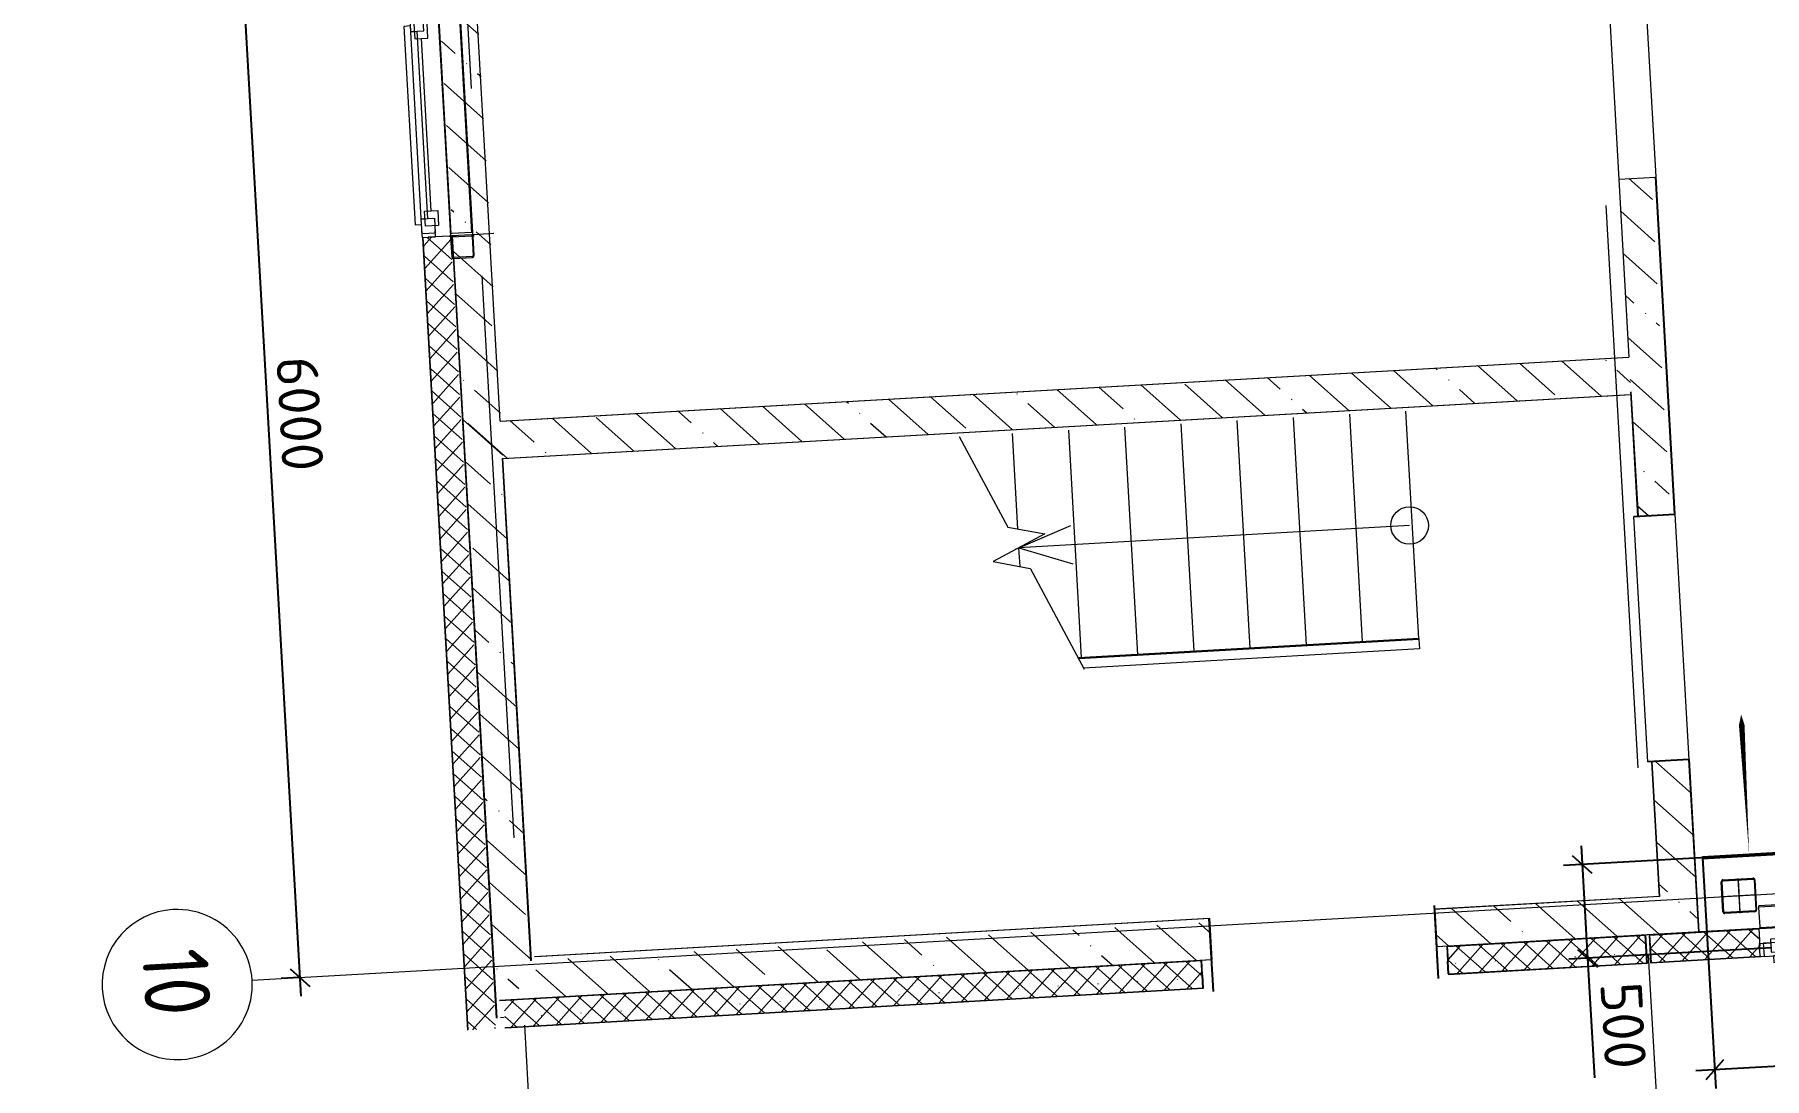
# Model space of a CAD drawing. Header units: metres. Extents: x 107714.6 to 107779.2, y 110780.1 to 110851.4.
# Drawn here: x 107716.78 to 107726, y 110797.97 to 110803.53 of the extents above; entities that cross this region are included whole.
import ezdxf
from ezdxf import colors
from ezdxf.entities.mleader import LeaderData, LeaderLine
from ezdxf.math import Vec2, Vec3

# ---------------------------------------------------------------- set-up
doc = ezdxf.new("R2010")
doc.units = ezdxf.units.M
doc.header["$PDMODE"] = 35
doc.header["$PDSIZE"] = 0.001
for name, pattern in [('_ШПТ__20_т__2_5__Линия сетки', [25, 20, -2.5, 0, -2.5]), ('CENTER', [50.8, 31.75, -6.35, 6.35, -6.35]), ('GOST2.303 5', [24, 20, -1.5, 1, -1.5]), ('XKITLINE03', [6, 3, -1, 1, -1]), ('невидимаяX2', [19.05, 12.7, -6.35])]:
    doc.linetypes.add(name, pattern=pattern)
doc.layers.add('2023.11.08_В_ОТКЛОНЕНИЯ', color=7, linetype='Continuous')
doc.layers.add('размеры факт', color=7, linetype='Continuous')
for name, color, linetype, lineweight in [('Other', 250, 'Continuous', 0), ('ГКЛ', 250, 'Continuous', 50), ('ОСИ', 251, 'CENTER', 18), ('панели', 7, 'Continuous', 9), ('Размерные', 45, 'Continuous', 15), ('Стены', 7, 'Continuous', 18), ('Стены разрез', 7, 'Continuous', 30), ('Типовые аннотации', 7, 'Continuous', 18), ('Элементы узлов', 7, 'Continuous', 18)]:
    doc.layers.add(name, color=color, linetype=linetype, lineweight=lineweight)
doc.layers.add('Вспомогательные', color=6, linetype='Continuous', plot=False)
for name, color, linetype, lineweight, true_color in [('Каркас несущий', 7, 'Continuous', 18, 0x800040), ('Каркас_Импост', 7, 'Continuous', 9, 0x804000), ('Лестницы', 7, 'Continuous', 9, 0x506c76), ('Несущие колонны', 7, 'Continuous', 18, 0x800040), ('Ограждение', 7, 'Continuous', 9, 0x408080), ('Окна', 7, 'Continuous', 9, 0x0080c0), ('Отлив', 7, 'Continuous', 9, 0x008080), ('Поручни', 7, 'Continuous', 9, 0x408080), ('Скрытые грани', 7, 'Continuous', 18, 0x800040)]:
    doc.layers.add(name, color=color, linetype=linetype, lineweight=lineweight, true_color=true_color)
doc.styles.add('GOST 2.304 type A', font='isocpeur.ttf')
doc.styles.add('GOST Common', font='GOST_Common.ttf', dxfattribs={"width": 0.9, "height": 350})
doc.styles.add('ISOCPEUR', font='isocpeur.ttf', dxfattribs={"height": 375})
doc.dimstyles.new('ISO-25', dxfattribs={"dimtxt": 0.22, "dimasz": 0.1, "dimexe": 0.1, "dimexo": 0, "dimgap": 0.06, "dimtad": 1, "dimdec": 0, "dimlfac": 1000, "dimtxsty": 'GOST 2.304 type A', "dimblk": 'OBLIQUE', "dimcen": 2.5, "dimdle": 0.1, "dimadec": 0, "dimazin": 0, "dimtfac": 1, "dimtdec": 0, "dimtmove": 0, "dimatfit": 3, "dimfxl": 1, "dimarcsym": 0})
pattern_1 = [(318.25305, (107716.82577, 110843.44335), (0.0998763, 0.1119139), [])]
pattern_2 = [(318.25305, (107716.825775, 110843.44335), (0.05659657, 0.06341789), []), (48.25305, (107716.825775, 110843.44335), (-0.06341789, 0.05659657), [])]

# ---------------------------------------------------------------- blocks, each defined once
blk = doc.blocks.new('102_Окно_1Створка_Ф_ГОСТ23166-99 - 1160х1750_1170_h-1445330-_О__L1_0_000_')
at = {"layer": 'Каркас_Импост', "color": 7, "lineweight": 18}
for p, q in [((-638.1, 475), (-638.1, 405)), ((-638.1, 475), (-603.1, 475)), ((-618.1, 475), (-538.1, 475)), ((-618.1, 405), (-618.1, 475)), ((-618.1, 475), (-538.1, 475)), ((-618.1, 405), (-618.1, 475)), ((-538.1, 475), (-538.1, 405)), ((-538.1, 475), (-538.1, 455)), ((541.9, 475), (461.9, 475)), ((461.9, 475), (461.9, 405)), ((461.9, 475), (461.9, 455)), ((541.9, 475), (461.9, 475)), ((561.9, 475), (526.9, 475)), ((541.9, 405), (541.9, 475)), ((541.9, 405), (541.9, 475)), ((561.9, 475), (561.9, 405)), ((-638.1, 405), (-603.1, 405)), ((-538.1, 405), (-618.1, 405)), ((-578.1, 405), (-618.1, 405)), ((-578.1, 385), (-578.1, 455)), ((-578.1, 455), (-498.1, 455)), ((-498.1, 385), (-578.1, 385)), ((-538.1, 440), (461.9, 440)), ((-498.1, 455), (-498.1, 385)), ((-498.1, 420), (421.9, 420)), ((421.9, 455), (421.9, 385)), ((501.9, 455), (421.9, 455)), ((421.9, 385), (501.9, 385)), ((461.9, 405), (541.9, 405)), ((501.9, 385), (501.9, 455)), ((541.9, 405), (501.9, 405)), ((561.9, 405), (526.9, 405))]:
    blk.add_line(p, q, dxfattribs=at)
at = {"layer": 'Отлив', "color": 7}
for p, q in [((491.9, 510), (-568.1, 510)), ((-568.1, 510), (-568.1, 475)), ((-568.1, 475), (491.9, 475)), ((491.9, 475), (491.9, 510))]:
    blk.add_line(p, q, dxfattribs=at)
blk = doc.blocks.new('243_КолоннаНесущая_Труба_ГОСТ 30245-2003 - 120x120x5-1170525-_О__L1_0_000_')
at = {"layer": 'Несущие колонны', "color": 7, "lineweight": 5}
for p, q in [((-60, 51), (-60, -51)), ((-55, -51), (-55, 51)), ((51, 60), (-51, 60)), ((-51, 55), (51, 55)), ((55, 51), (55, -51)), ((60, -51), (60, 51)), ((51, -55), (-51, -55)), ((-51, -60), (51, -60))]:
    blk.add_line(p, q, dxfattribs=at)
for centre, radius, start, end in [((-51, 51), 9, 90, 180), ((-51, 51), 4, 90, 180), ((51, 51), 9, 0, 90), ((51, 51), 4, 0, 90), ((-51, -51), 9, 180, 270), ((-51, -51), 4, 180, 270), ((51, -51), 9, 270, 360), ((51, -51), 4, 270, 0)]:
    blk.add_arc(centre, radius, start, end, dxfattribs=at)
blk = doc.blocks.new('253_Балка_Труба_ГОСТ 30245-2003 - 120x120x5-1251540-_О__L1_0_000_')
at = {"layer": 'Каркас несущий', "color": 7}
for p, q in [((622.3, 60), (-552.3, 60)), ((-552.3, 51), (-552.3, 60)), ((-552.3, -51), (-552.3, 51)), ((622.3, 60), (622.3, 51)), ((622.3, 51), (622.3, -51)), ((-552.3, -60), (-552.3, -51)), ((-552.3, -60), (622.3, -60)), ((622.3, -51), (622.3, -60))]:
    blk.add_line(p, q, dxfattribs=at)
at = {"layer": 'Скрытые грани', "color": 7}
for p, q in [((-552.3, 55), (622.3, 55)), ((-552.3, -55), (622.3, -55))]:
    blk.add_line(p, q, dxfattribs=at)
blk = doc.blocks.new('253_Балка_Труба_ГОСТ 30245-2003 - 120x120x5-1324223-_О__L1_0_000_')
at = {"layer": 'Каркас несущий', "color": 7}
for p, q in [((592.3, 60), (-592.3, 60)), ((-592.3, 51), (-592.3, 60)), ((-592.3, -51), (-592.3, 51)), ((592.3, 60), (592.3, 51)), ((592.3, 51), (592.3, -51)), ((-592.3, -60), (-592.3, -51)), ((-592.3, -60), (592.3, -60)), ((592.3, -51), (592.3, -60))]:
    blk.add_line(p, q, dxfattribs=at)
at = {"layer": 'Скрытые грани', "color": 7}
for p, q in [((-592.3, 55), (592.3, 55)), ((-592.3, -55), (592.3, -55))]:
    blk.add_line(p, q, dxfattribs=at)
blk = doc.blocks.new('Ограждение - Ограждение-1240041-_О__L1_0_000_')
at = {"layer": 'Поручни', "color": 7}
for p, q in [((43499, 4875), (43505, 4875)), ((43499, 4875), (43499, 3058)), ((43505, 4875), (43555, 4875)), ((43505, 4875), (43505, 3060.8)), ((43555, 4875), (43555, 3084.1))]:
    blk.add_line(p, q, dxfattribs=at)
blk = doc.blocks.new('012_Стрелка _ЭлУзла_Линия_ - Стрелка с пустым кружком-1338631-_О__L1_0_000_')
at = {"layer": 'Элементы узлов'}
blk.add_line((1, 0), (2085, 0), dxfattribs=at)
blk = doc.blocks.new('Ось сетки - Круг_Ø8 мм-6577-_О__L1_0_000_')
at = {"layer": 'ОСИ', "lineweight": 20}
for start, end in [(360, 180), (180, 360)]:
    blk.add_arc((0, 0), 4, start, end, dxfattribs=at)
blk = doc.blocks.new('к4')
at = {"color": 0, "linetype": 'Continuous', "lineweight": 5, "ltscale": 150}
for p, q in [((4150607.8, 536606.2), (4150607.8, 536766.2)), ((4150612.8, 536606.2), (4150612.8, 536766.2)), ((4150617.8, 536776.2), (4150777.8, 536776.2)), ((4150617.8, 536771.2), (4150777.8, 536771.2)), ((4150782.8, 536766.2), (4150782.8, 536606.2)), ((4150787.8, 536766.2), (4150787.8, 536606.2)), ((4150777.8, 536601.2), (4150617.8, 536601.2)), ((4150777.8, 536596.2), (4150617.8, 536596.2))]:
    blk.add_line(p, q, dxfattribs=at)
at = {"color": 0, "linetype": 'GOST2.303 5', "lineweight": 5, "ltscale": 150}
for p, q in [((4150697.8, 536778.2), (4150697.8, 536594.2)), ((4150605.8, 536686.2), (4150789.8, 536686.2))]:
    blk.add_line(p, q, dxfattribs=at)
at = {"color": 0, "linetype": 'Continuous', "lineweight": 5, "ltscale": 150}
for centre, radius, start, end in [((4150617.8, 536766.2), 10, 90, 180), ((4150617.8, 536766.2), 5, 90, 180), ((4150777.8, 536766.2), 10, 0, 90), ((4150777.8, 536766.2), 5, 0, 90), ((4150617.8, 536606.2), 10, 180, 270), ((4150617.8, 536606.2), 5, 180, 270), ((4150777.8, 536606.2), 5, 270, 0), ((4150777.8, 536606.2), 10, 270, 0)]:
    blk.add_arc(centre, radius, start, end, dxfattribs=at)
at = {"layer": 'Вспомогательные', "color": 0, "lineweight": 5, "ltscale": 10}
blk.add_line((4150612.8, 536686.2), (4150782.8, 536686.2), dxfattribs=at)
blk = doc.blocks.new('_Oblique')
at = {"color": 0, "linetype": 'ByBlock', "lineweight": -2}
blk.add_line((-0.5, -0.5), (0.5, 0.5), dxfattribs=at)
blk = doc.blocks.new('*D66')
at = {"layer": 'Defpoints', "color": 0, "lineweight": 9, "transparency": 16777216}
for p in [(107727.4781, 110799.2451, 1.046), (107725.669, 110799.1422, 1.046), (107725.7333, 110798.0118)]:
    blk.add_point(p, dxfattribs=at)
at = {"layer": 'ГКЛ', "color": 0, "lineweight": -2, "transparency": 16777216}
for p, q in [((107727.4781, 110799.2451), (107727.548, 110798.0148)), ((107725.669, 110799.1422), (107725.7389, 110797.912)), ((107727.6422, 110798.1203), (107725.6334, 110798.0062))]:
    blk.add_line(p, q, dxfattribs=at)
at = {"layer": 'ГКЛ', "color": 0, "lineweight": -2, "transparency": 16777216, "xscale": 0.1, "yscale": 0.1, "zscale": 0.1}
for p, rotation in [((107727.5424, 110798.1147), 3.253049744874268), ((107725.7333, 110798.0118), 183.2530497448743)]:
    blk.add_blockref('_Oblique', p, dxfattribs=dict(at, rotation=rotation))
at = {"layer": 'ГКЛ', "color": 0, "lineweight": 9, "transparency": 16777216, "insert": (107726.6282, 110798.233), "char_height": 0.22, "attachment_point": 5, "rotation": 3.25305, "style": 'GOST 2.304 type A'}
blk.add_mtext('1812', dxfattribs=at)
blk = doc.blocks.new('*D90')
at = {"layer": 'Defpoints', "color": 0, "lineweight": 9, "transparency": 16777216}
for p in [(107717.8548, 110804.494), (107717.8548, 110804.494), (107718.1953, 110798.5037)]:
    blk.add_point(p, dxfattribs=at)
at = {"layer": 'ГКЛ', "color": 0, "lineweight": -2, "transparency": 16777216}
for p, q in [((107718.201, 110798.4038), (107717.8491, 110804.5938)), ((107717.8548, 110804.494), (107717.755, 110804.4883)), ((107718.1953, 110798.5037), (107718.0955, 110798.498))]:
    blk.add_line(p, q, dxfattribs=at)
at = {"layer": 'ГКЛ', "color": 0, "lineweight": -2, "transparency": 16777216, "xscale": 0.1, "yscale": 0.1, "zscale": 0.1}
for p, rotation in [((107717.8548, 110804.494), 93.25304974487426), ((107718.1953, 110798.5037), 273.2530497448743)]:
    blk.add_blockref('_Oblique', p, dxfattribs=dict(at, rotation=rotation))
at = {"layer": 'ГКЛ', "color": 0, "lineweight": 9, "transparency": 16777216, "insert": (107718.1948, 110801.5085), "char_height": 0.22, "attachment_point": 5, "rotation": 273.25305, "style": 'GOST 2.304 type A'}
blk.add_mtext('6000', dxfattribs=at)
blk = doc.blocks.new('*D97')
at = {"layer": 'Defpoints', "color": 0, "lineweight": 9, "transparency": 16777216}
for p in [(107731.4199, 110798.0917), (107731.4211, 110798.0706), (107725.4308, 110797.7301)]:
    blk.add_point(p, dxfattribs=at)
at = {"layer": 'ГКЛ', "color": 0, "lineweight": -2, "transparency": 16777216}
for p, q in [((107725.3309, 110797.7244), (107731.5209, 110798.0762)), ((107731.4199, 110798.0917), (107731.4268, 110797.9707)), ((107725.4308, 110797.7301), (107725.4251, 110797.8299))]:
    blk.add_line(p, q, dxfattribs=at)
at = {"layer": 'ГКЛ', "color": 0, "lineweight": -2, "transparency": 16777216, "xscale": 0.1, "yscale": 0.1, "zscale": 0.1}
for p, rotation in [((107731.4211, 110798.0706), 3.253049744874275), ((107725.4308, 110797.7301), 183.2530497448743)]:
    blk.add_blockref('_Oblique', p, dxfattribs=dict(at, rotation=rotation))
at = {"layer": 'ГКЛ', "color": 0, "lineweight": 9, "transparency": 16777216, "insert": (107728.4163, 110798.0701), "char_height": 0.22, "attachment_point": 5, "rotation": 3.25305, "style": 'GOST 2.304 type A'}
blk.add_mtext('6000', dxfattribs=at)
blk = doc.blocks.new('*D146')
at = {"layer": 'Defpoints', "color": 0, "lineweight": 9, "transparency": 16777216}
for p in [(107726.0105, 110799.1616), (107726.0388, 110798.6625), (107725.0562, 110798.6066)]:
    blk.add_point(p, dxfattribs=at)
at = {"layer": 'ГКЛ', "color": 0, "lineweight": -2, "transparency": 16777216}
for p, q in [((107725.0221, 110799.2056), (107725.0562, 110798.6066)), ((107726.0105, 110799.1616), (107724.928, 110799.1001)), ((107726.0388, 110798.6625), (107724.9563, 110798.6009)), ((107725.0562, 110798.6066), (107725.0924, 110797.9696))]:
    blk.add_line(p, q, dxfattribs=at)
at = {"layer": 'ГКЛ', "color": 0, "lineweight": -2, "transparency": 16777216, "xscale": 0.1, "yscale": 0.1, "zscale": 0.1}
for p, rotation in [((107725.0278, 110799.1058), 93.25304974542452), ((107725.0562, 110798.6066), 273.2530497454246)]:
    blk.add_blockref('_Oblique', p, dxfattribs=dict(at, rotation=rotation))
at = {"layer": 'ГКЛ', "color": 0, "lineweight": 9, "transparency": 16777216, "insert": (107725.2468, 110798.2478), "char_height": 0.22, "attachment_point": 5, "rotation": 273.25305, "style": 'GOST 2.304 type A'}
blk.add_mtext('500', dxfattribs=at)

msp = doc.modelspace()

# ---------------------------------------------------------------- hatches: boundary and pattern name
at = {"layer": 'панели', "lineweight": 9}
h = msp.add_hatch(dxfattribs=at)
h.set_pattern_fill('FP_5', color=256, scale=0.001, angle=-86.74695, style=0, pattern_type=2)
h.set_pattern_definition([(318.25305, (107716.7927, 110843.49656), (0.05659657, 0.06341789), []), (48.25305, (107716.7927, 110843.49656), (-0.06341789, 0.05659657), [])])
h.paths.add_polyline_path([(107719.0924, 110798.2244), (107719.2382, 110798.2327), (107718.9982, 110802.4556), (107718.8524, 110802.4473), (107719.0883, 110798.2962)])
h.paths.add_polyline_path([(107718.7833, 110803.6635), (107718.7843, 110803.6454), (107718.9301, 110803.6536), (107718.8796, 110804.5422), (107718.7338, 110804.5339), (107718.7598, 110804.0763)])
h = msp.add_hatch(dxfattribs=at)
h.set_pattern_fill('FP_3', color=256, scale=0.001, angle=-86.74695, style=0, pattern_type=2)
h.set_pattern_definition([(318.25305, (107716.8017, 110843.49707), (0.2114048, 0.2368845), []), (318.25305, (107716.81443, 110843.27293), (0.2114048, 0.2368845), [0.396875, -0.079375, 0.003353, -0.076022])])
h.paths.add_polyline_path([(107719.2216, 110798.7179), (107719.2375, 110798.4377), (107719.4372, 110798.449), (107719.0999, 110804.3845), (107718.9002, 110804.3731)])
h = msp.add_hatch(dxfattribs=at)
h.set_pattern_fill('FP_3', color=256, scale=0.001, angle=-86.74695, style=0, pattern_type=2)
h.set_pattern_definition([(318.25305, (107716.82265, 110843.49826), (0.2114048, 0.2368845), []), (318.25305, (107716.8354, 110843.27412), (0.2114048, 0.2368845), [0.396875, -0.079375, 0.003353, -0.076022])])
h.paths.add_polyline_path([(107725.4372, 110798.9904), (107725.4485, 110798.7907), (107725.6482, 110798.8021), (107725.5991, 110799.6657), (107725.3994, 110799.6543), (107725.4326, 110799.071)])
h.paths.add_polyline_path([(107725.3251, 110800.9622), (107725.4968, 110800.972), (107725.3947, 110802.7691), (107725.223, 110802.7593), (107725.2918, 110801.5482)])
h = msp.add_hatch(dxfattribs=at)
h.set_pattern_fill('FP_3', color=256, scale=0.001, angle=-86.74695, style=0, pattern_type=2)
h.set_pattern_definition([(318.25305, (107716.8235, 110843.4833), (0.2114048, 0.2368845), []), (318.25305, (107716.83624, 110843.25914), (0.2114048, 0.2368845), [0.396875, -0.079375, 0.003353, -0.076022])])
h.paths.add_polyline_path([(107719.0982, 110801.2593), (107725.2882, 110801.6112), (107725.2769, 110801.8108), (107719.0869, 110801.459)], flags=0)
h = msp.add_hatch(dxfattribs=at)
h.set_pattern_fill('FP_5', color=256, scale=0.001, angle=-86.74695, style=0, pattern_type=2)
h.set_pattern_definition(pattern_2)
h.paths.add_polyline_path([(107725.3951, 110798.5843), (107725.9792, 110798.6175), (107725.9709, 110798.7633), (107725.3869, 110798.7301), (107725.3943, 110798.5995)])
h.paths.add_polyline_path([(107727.169, 110798.8314), (107727.1773, 110798.6856), (107731.5273, 110798.9329), (107731.519, 110799.0786), (107727.4857, 110798.8494)])
h = msp.add_hatch(dxfattribs=at)
h.set_pattern_fill('FP_4', color=256, scale=0.001, angle=-86.74695, style=0, pattern_type=2)
h.set_pattern_definition(pattern_1)
h.paths.add_polyline_path([(107725.3869, 110798.7301), (107725.9709, 110798.7633), (107725.9708, 110798.7653), (107725.3868, 110798.7321)], flags=0)
h.paths.add_polyline_path([(107727.169, 110798.8314), (107731.472, 110799.076), (107731.4719, 110799.078), (107727.1689, 110798.8334)], flags=0)
h = msp.add_hatch(dxfattribs=at)
h.set_pattern_fill('FP_3', color=256, scale=0.001, angle=-86.74695, style=0, pattern_type=2)
h.set_pattern_definition([(318.25305, (107716.82577, 110843.44335), (0.2114048, 0.2368845), []), (318.25305, (107716.8385, 110843.2192), (0.2114048, 0.2368845), [0.396875, -0.079375, 0.003353, -0.076022])])
h.paths.add_polyline_path([(107719.4613, 110798.3953), (107723.0555, 110798.5996), (107723.0442, 110798.7993), (107719.45, 110798.595)], flags=0)
h.paths.add_polyline_path([(107724.2536, 110798.6677), (107725.4516, 110798.7358), (107725.4403, 110798.9355), (107724.2422, 110798.8674)], flags=0)
h = msp.add_hatch(dxfattribs=at)
h.set_pattern_fill('FP_4', color=256, scale=0.001, angle=-86.74695, style=0, pattern_type=2)
h.set_pattern_definition(pattern_1)
h.paths.add_polyline_path([(107719.2817, 110798.3831), (107723.0007, 110798.5945), (107723.0006, 110798.5965), (107719.2816, 110798.3851)], flags=0)
h.paths.add_polyline_path([(107724.3086, 110798.6688), (107725.3669, 110798.729), (107725.3668, 110798.731), (107724.3085, 110798.6708)], flags=0)
h = msp.add_hatch(dxfattribs=at)
h.set_pattern_fill('FP_5', color=256, scale=0.001, angle=-86.74695, style=0, pattern_type=2)
h.set_pattern_definition(pattern_2)
h.paths.add_polyline_path([(107719.29, 110798.2373), (107723.009, 110798.4487), (107723.0007, 110798.5945), (107719.2817, 110798.3831), (107719.2891, 110798.2525)], flags=0)
h.paths.add_polyline_path([(107724.3169, 110798.5231), (107725.3752, 110798.5832), (107725.3669, 110798.729), (107724.3086, 110798.6688), (107724.313, 110798.5909)], flags=0)
h = msp.add_hatch(dxfattribs=at)
h.set_pattern_fill('FP_4', color=256, scale=0.001, angle=-86.74695, style=0, pattern_type=2)
h.set_pattern_definition([(318.25305, (107716.82265, 110843.49826), (0.0998763, 0.1119139), [])])
h.paths.add_polyline_path([(107719.287, 110798.2903), (107723.006, 110798.5016), (107723.0059, 110798.5036), (107719.2869, 110798.2923)], flags=0)
h.paths.add_polyline_path([(107724.3139, 110798.576), (107725.3722, 110798.6361), (107725.3721, 110798.6381), (107724.3138, 110798.578)], flags=0)

# ---------------------------------------------------------------- linework, layer by layer
for points in [[(107725.5219, 110800.9734), (107725.4197, 110802.7705)], [(107725.3022, 110800.9609), (107725.5219, 110800.9734)], [(107725.5962, 110799.6655), (107725.3766, 110799.653)], [(107723.0623, 110798.4298), (107723.0401, 110798.8191)], [(107724.2382, 110798.8872), (107724.2603, 110798.4979)], [(107724.3101, 110798.5908), (107724.314, 110798.5228)], [(107723.0022, 110798.5164), (107723.0062, 110798.4466)]]:
    msp.add_lwpolyline(points)
at = {"layer": '2023.11.08_В_ОТКЛОНЕНИЯ', "elevation": 1.046}
msp.add_lwpolyline([(107725.9171, 110799.1563, 0, 0, 0), (107725.8745, 110799.9051, 0, 0.16, 0), (107725.8916, 110799.6056, 0.03, 0.03, 0), (107725.9171, 110799.1563, 0, 0, 0)], format="xyseb", dxfattribs=at)
at = {"layer": 'Other', "linetype": 'XKITLINE03', "lineweight": 15}
for p, q in [((107722.7697, 110844.5498), (107725.4628, 110797.1672)), ((107716.7812, 110844.1758), (107719.477, 110796.7466))]:
    msp.add_line(p, q, dxfattribs=at)
at = {"layer": 'ГКЛ', "lineweight": 9}
for points in [[(107719.2627, 110801.469), (107719.1083, 110804.1846)], [(107725.223, 110802.758), (107725.4198, 110802.7692)]]:
    msp.add_lwpolyline(points, dxfattribs=at)
at = {"layer": 'ГКЛ', "lineweight": 50, "elevation": 1.046}
msp.add_lwpolyline([(107727.4781, 110799.2451), (107727.1616, 110799.2271), (107726.0105, 110799.1616), (107725.669, 110799.1422)], dxfattribs=at)
at = {"layer": 'Лестницы', "color": 7}
for p, q in [((107723.5582, 110800.2768), (107723.4894, 110801.4889)), ((107723.5582, 110800.2768), (107723.4894, 110801.4889)), ((107723.8578, 110800.2939), (107723.7889, 110801.5059)), ((107723.8578, 110800.2939), (107723.7889, 110801.5059)), ((107724.1573, 110800.3109), (107724.0884, 110801.5229)), ((107724.1573, 110800.3109), (107724.0884, 110801.5229)), ((107721.7078, 110801.3876), (107721.9672, 110800.9048)), ((107722.0207, 110800.895), (107721.9918, 110801.4038)), ((107722.0207, 110800.895), (107721.9918, 110801.4038)), ((107722.3602, 110800.2087), (107722.2913, 110801.4208)), ((107722.3602, 110800.2087), (107722.2913, 110801.4208)), ((107722.6597, 110800.2258), (107722.5908, 110801.4378)), ((107722.6597, 110800.2258), (107722.5908, 110801.4378)), ((107722.9592, 110800.2428), (107722.8903, 110801.4548)), ((107722.9592, 110800.2428), (107722.8903, 110801.4548)), ((107723.2587, 110800.2598), (107723.1898, 110801.4719)), ((107723.2587, 110800.2598), (107723.1898, 110801.4719)), ((107722.164, 110800.8687), (107721.8887, 110800.7208)), ((107721.9672, 110800.9048), (107722.164, 110800.8687)), ((107722.0118, 110800.7869), (107722.0116, 110800.7908)), ((107722.0118, 110800.7869), (107722.0116, 110800.7908)), ((107722.0321, 110800.6945), (107722.0264, 110800.7947)), ((107722.0321, 110800.6945), (107722.0264, 110800.7947)), ((107721.8887, 110800.7208), (107722.0856, 110800.6846)), ((107722.017, 110800.6948), (107722.0169, 110800.6972)), ((107722.017, 110800.6948), (107722.0169, 110800.6972)), ((107722.0856, 110800.6846), (107722.0873, 110800.6814)), ((107722.3765, 110800.1459), (107722.0888, 110800.6811))]:
    msp.add_line(p, q, dxfattribs=at)
at = {"layer": 'ОСИ', "linetype": '_ШПТ__20_т__2_5__Линия сетки'}
msp.add_line((107717.9404, 110798.4892), (107732.2801, 110799.3042), dxfattribs=at)
at = {"layer": 'панели'}
for p, q in [((107718.8503, 110802.4471), (107719.0904, 110798.2243)), ((107719.0301, 110802.4574), (107718.8804, 110802.4489)), ((107719.2288, 110802.4687), (107719.12, 110802.4625)), ((107719.12, 110802.4625), (107719.1205, 110802.4535)), ((107719.2461, 110798.2879), (107719.0154, 110802.3454)), ((107719.2656, 110801.4692), (107725.2769, 110801.8108)), ((107721.6393, 110801.4038), (107725.2882, 110801.6112)), ((107725.2874, 110801.6261), (107725.3251, 110800.9622)), ((107719.2769, 110801.2695), (107721.6393, 110801.4038)), ((107719.429, 110798.5938), (107719.2769, 110801.2695)), ((107725.395, 110800.9662), (107725.5248, 110800.9735)), ((107725.3994, 110799.6543), (107725.4403, 110798.9355)), ((107725.5991, 110799.6657), (107725.4693, 110799.6583)), ((107725.6513, 110798.7471), (107725.5991, 110799.6657)), ((107725.4403, 110798.9355), (107724.2422, 110798.8674)), ((107723.043, 110798.8192), (107719.4478, 110798.6149)), ((107723.0555, 110798.5996), (107723.043, 110798.8192)), ((107724.2422, 110798.8674), (107724.2536, 110798.6677)), ((107725.9708, 110798.7653), (107724.2536, 110798.6677)), ((107725.3753, 110798.5811), (107725.3668, 110798.7309)), ((107725.3868, 110798.732), (107725.3953, 110798.5823)), ((107725.9762, 110798.6705), (107725.9708, 110798.7653)), ((107724.3085, 110798.6708), (107724.313, 110798.5909)), ((107719.2606, 110798.3839), (107723.0555, 110798.5996)), ((107723.0051, 110798.5166), (107723.0006, 110798.5965)), ((107724.317, 110798.521), (107725.3753, 110798.5811)), ((107725.3953, 110798.5823), (107725.9793, 110798.6155)), ((107719.2901, 110798.2353), (107723.0091, 110798.4467))]:
    msp.add_line(p, q, dxfattribs=at)
at = {"layer": 'панели', "lineweight": 9}
for p, q in [((107719.2441, 110798.2878), (107719.0072, 110802.4561)), ((107724.3086, 110798.6688), (107725.3669, 110798.729)), ((107725.3869, 110798.73), (107725.9709, 110798.7632)), ((107725.3952, 110798.5843), (107725.9792, 110798.6175)), ((107719.2608, 110798.3819), (107723.0007, 110798.5945)), ((107724.3169, 110798.523), (107725.3752, 110798.5831)), ((107719.29, 110798.2373), (107723.009, 110798.4487))]:
    msp.add_line(p, q, dxfattribs=at)
at = {"layer": 'панели'}
msp.add_lwpolyline([(107725.1225, 110804.5264), (107725.2769, 110801.8108)], dxfattribs=at)
at = {"layer": 'Стены', "linetype": 'невидимаяX2'}
for points in [[(107725.346, 110804.0684), (107725.4197, 110802.7705)], [(107725.3766, 110799.653), (107725.3022, 110800.9609)], [(107725.5219, 110800.9734), (107725.5962, 110799.6655)]]:
    msp.add_lwpolyline(points, dxfattribs=at)
at = {"layer": 'Стены'}
for points in [[(107718.9292, 110803.6536), (107718.9973, 110802.4555)], [(107719.1171, 110802.4623), (107719.049, 110803.6604)], [(107725.9679, 110798.7651), (107727.166, 110798.8332)], [(107724.2552, 110798.5877), (107724.2507, 110798.6675)], [(107723.0572, 110798.5196), (107723.0526, 110798.5994)], [(107719.2841, 110798.2901), (107719.2641, 110798.289)]]:
    msp.add_lwpolyline(points, dxfattribs=at)
at = {"layer": 'Стены разрез', "lineweight": 5}
for p, q in [((107718.8474, 110802.4469), (107719.0874, 110798.2241)), ((107719.0272, 110802.4572), (107718.8775, 110802.4487)), ((107719.2259, 110802.4685), (107719.1171, 110802.4623)), ((107719.1171, 110802.4623), (107719.1176, 110802.4534)), ((107719.2432, 110798.2878), (107719.0125, 110802.3452)), ((107719.2627, 110801.469), (107725.274, 110801.8107)), ((107721.6364, 110801.4036), (107725.2853, 110801.611)), ((107725.2845, 110801.626), (107725.3222, 110800.962)), ((107719.274, 110801.2693), (107721.6364, 110801.4036)), ((107719.4261, 110798.5936), (107719.274, 110801.2693)), ((107725.3921, 110800.966), (107725.5219, 110800.9734)), ((107725.3965, 110799.6541), (107725.4374, 110798.9353)), ((107725.5962, 110799.6655), (107725.4664, 110799.6581)), ((107725.6484, 110798.747), (107725.5962, 110799.6655)), ((107725.4374, 110798.9353), (107724.2393, 110798.8672)), ((107723.0401, 110798.8191), (107719.4449, 110798.6147)), ((107723.0526, 110798.5994), (107723.0401, 110798.8191)), ((107724.2393, 110798.8672), (107724.2507, 110798.6675)), ((107725.9679, 110798.7651), (107724.2507, 110798.6675)), ((107725.3724, 110798.581), (107725.3639, 110798.7307)), ((107725.3839, 110798.7319), (107725.3924, 110798.5821)), ((107724.3056, 110798.6707), (107724.3101, 110798.5908)), ((107719.2577, 110798.3837), (107723.0526, 110798.5994)), ((107723.0022, 110798.5164), (107722.9977, 110798.5963)), ((107724.3141, 110798.5208), (107725.3724, 110798.581)), ((107725.3924, 110798.5821), (107725.9764, 110798.6153)), ((107719.2872, 110798.2352), (107723.0062, 110798.4466))]:
    msp.add_line(p, q, dxfattribs=at)
at = {"layer": 'Типовые аннотации', "lineweight": 20}
for q in [(107722.302, 110800.9132), (107722.3137, 110800.7083)]:
    msp.add_line((107722.0264, 110800.7947), q, dxfattribs=at)
msp.add_circle((107724.108, 110800.9131), 0.1, dxfattribs=at)

# ---------------------------------------------------------------- block references
at = {"layer": 'Каркас несущий', "color": 7}
for name, p, xscale, yscale, zscale, rotation in [('253_Балка_Труба_ГОСТ 30245-2003 - 120x120x5-1251540-_О__L1_0_000_', (107719.0251, 110803.023), 0.001, 0.001, 0.001, 93.25791807366866), ('253_Балка_Труба_ГОСТ 30245-2003 - 120x120x5-1324223-_О__L1_0_000_', (107726.5635, 110798.8591), 0.0009999999999999998, 0.0009999999999999998, 0.0009999999999999998, 3.253049744861902)]:
    msp.add_blockref(name, p, dxfattribs=dict(at, xscale=xscale, yscale=yscale, zscale=zscale, rotation=rotation))
at = {"layer": 'Несущие колонны', "color": 7, "xscale": 0.0009999999999999998, "yscale": 0.0009999999999999998, "zscale": 0.0009999999999999998, "rotation": 273.2530497448619}
msp.add_blockref('243_КолоннаНесущая_Труба_ГОСТ 30245-2003 - 120x120x5-1170525-_О__L1_0_000_', (107719.0606, 110802.399), dxfattribs=at)
at = {"layer": 'Ограждение', "color": 7, "xscale": 0.0009999999999999998, "yscale": 0.0009999999999999998, "zscale": 0.0009999999999999998, "rotation": 273.2530497448619}
msp.add_blockref('Ограждение - Ограждение-1240041-_О__L1_0_000_', (107716.8217, 110843.4632), dxfattribs=at)
at = {"layer": 'Окна', "color": 7}
for p, xscale, yscale, zscale, rotation in [((107719.2855, 110803.111), 0.0009999999999999998, 0.0009999999999999998, 0.0009999999999999998, 93.25304974486188), ((107726.5105, 110799.1215), 0.0009999999999999987, 0.0009999999999999987, 0.0009999999999999987, 183.2530497448618)]:
    msp.add_blockref('102_Окно_1Створка_Ф_ГОСТ23166-99 - 1160х1750_1170_h-1445330-_О__L1_0_000_', p, dxfattribs=dict(at, xscale=xscale, yscale=yscale, zscale=zscale, rotation=rotation))
at = {"layer": 'ОСИ', "lineweight": 20, "xscale": 0.09999999999999992, "yscale": 0.09999999999999992, "zscale": 0.09999999999999992, "rotation": 273.2530497448619}
msp.add_blockref('Ось сетки - Круг_Ø8 мм-6577-_О__L1_0_000_', (107717.541, 110798.4665), dxfattribs=at)
at = {"layer": 'Размерные', "color": 0, "xscale": 0.0009999999999999998, "yscale": 0.0009999999999999998, "zscale": 0.0009999999999999998, "rotation": 273.2530497448619}
msp.add_blockref('к4', (106954.5062, 114912.4943), dxfattribs=at)
at = {"layer": 'Элементы узлов', "xscale": 0.0009999999999999998, "yscale": 0.0009999999999999998, "zscale": 0.0009999999999999998, "rotation": 183.2530497448619}
msp.add_blockref('012_Стрелка _ЭлУзла_Линия_ - Стрелка с пустым кружком-1338631-_О__L1_0_000_', (107724.108, 110800.9131), dxfattribs=at)

# ---------------------------------------------------------------- texts
at = {"layer": 'ОСИ', "insert": (107717.7024, 110798.6671), "char_height": 0.35, "width": 0.461772, "attachment_point": 1, "rotation": 273.25305, "style": 'GOST Common'}
msp.add_mtext('10', dxfattribs=at)

# ---------------------------------------------------------------- dimensions: what is measured, and where the dimension line sits
at = {"layer": 'ГКЛ', "lineweight": 9}
for base, p1, p2, angle, picture, middle in [((107717.8548, 110804.494), (107718.1953, 110798.5037), (107717.8548, 110804.494), 273.25305, '*D90', (107718.1948, 110801.5085)), ((107725.0562, 110798.6066), (107726.0105, 110799.1616), (107726.0388, 110798.6625), 273.25305, '*D146', (107725.2468, 110798.2478)), ((107725.7333, 110798.0118), (107727.4781, 110799.2451, 1.046), (107725.669, 110799.1422, 1.046), 3.25305, '*D66', (107726.6282, 110798.233))]:
    dim = msp.add_linear_dim(base=base, p1=p1, p2=p2, angle=angle, dimstyle='ISO-25', dxfattribs=at)
    dim.commit()
    dim.dimension.update_dxf_attribs({"geometry": picture, "text_midpoint": middle})
dim = msp.add_linear_dim(base=(107731.4211, 110798.0706), p1=(107725.4308, 110797.7301), p2=(107731.4199, 110798.0917), angle=3.25305, dimstyle='ISO-25', override={"dimtmove": 1}, dxfattribs=at)
dim.commit()
dim.dimension.update_dxf_attribs({"geometry": '*D97', "text_midpoint": (107728.4163, 110798.0701)})

# ---------------------------------------------------------------- leaders
at = {"layer": 'размеры факт'}
ml = msp.add_multileader_mtext('Standard', dxfattribs=at)
ml.set_content('Проем\\P1.13х1.72', color=256, style='ISOCPEUR')
ml.set_leader_properties(lineweight=5)
ml.build(insert=Vec2(0, 0))
ml.multileader.update_dxf_attribs({"has_dogleg": 0, "text_left_attachment_type": 6, "text_right_attachment_type": 6, "arrow_head_size": 0.1})
ctx = ml.context
ctx.base_point, ctx.char_height, ctx.arrow_head_size, ctx.landing_gap_size, ctx.plane_origin, ctx.plane_x_axis, ctx.plane_y_axis = Vec3(107720.2316, 110809.7165), 0.22, 0.1, 0.1, Vec3(107720.6416, 110808.2385), Vec3(0.056746, -0.998389), Vec3(0.998389, 0.056746)
ctx.left_attachment, ctx.right_attachment, ctx.text_align_type = 6, 6, 2
notes = []
notes.append((ctx, [(1, (1, 1, 0), (107720.7556, 110800.4974), (-0.056746, 0.998389), 8, [(0, [(107718.6853, 110808.7716)], 0, [])])]))
ctx.mtext.insert, ctx.mtext.text_direction, ctx.mtext.alignment, ctx.mtext.flow_direction = Vec3(107720.5595, 110808.5993), Vec3(0.056746, -0.998389), 3, 5
ml = msp.add_multileader_mtext('Standard', dxfattribs=at)
ml.set_content('Проем\\P1.13х1.72', color=256, style='ISOCPEUR')
ml.set_leader_properties(lineweight=5)
ml.build(insert=Vec2(0, 0))
ml.multileader.update_dxf_attribs({"has_dogleg": 0, "text_left_attachment_type": 6, "text_right_attachment_type": 6, "arrow_head_size": 0.1})
ctx = ml.context
ctx.base_point, ctx.char_height, ctx.arrow_head_size, ctx.landing_gap_size, ctx.plane_origin, ctx.plane_x_axis, ctx.plane_y_axis = Vec3(107720.4067, 110806.9744), 0.22, 0.1, 0.1, Vec3(107720.8167, 110805.4964), Vec3(0.056746, -0.998389), Vec3(0.998389, 0.056746)
ctx.left_attachment, ctx.right_attachment, ctx.text_align_type = 6, 6, 2
notes.append((ctx, [(1, (1, 1, 0), (107720.9307, 110797.7553), (-0.056746, 0.998389), 8, [(0, [(107718.8604, 110806.0295)], 0, [])])]))
ctx.mtext.insert, ctx.mtext.text_direction, ctx.mtext.alignment, ctx.mtext.flow_direction = Vec3(107720.7346, 110805.8572), Vec3(0.056746, -0.998389), 3, 5
for ctx, leaders in notes:
    for number, flags, end, landing, length, lines in leaders:
        leader = LeaderData()
        leader.index, (leader.has_last_leader_line, leader.has_dogleg_vector, leader.attachment_direction) = number, flags
        leader.last_leader_point, leader.dogleg_vector, leader.dogleg_length = Vec3(end), Vec3(landing), length
        for number, points, colour, breaks in lines:
            line = LeaderLine()
            line.index, line.vertices, line.color, line.breaks = number, Vec3.list(points), colors.encode_raw_color(colour), breaks
            leader.lines.append(line)
        ctx.leaders.append(leader)

doc.saveas('drawing.dxf')
